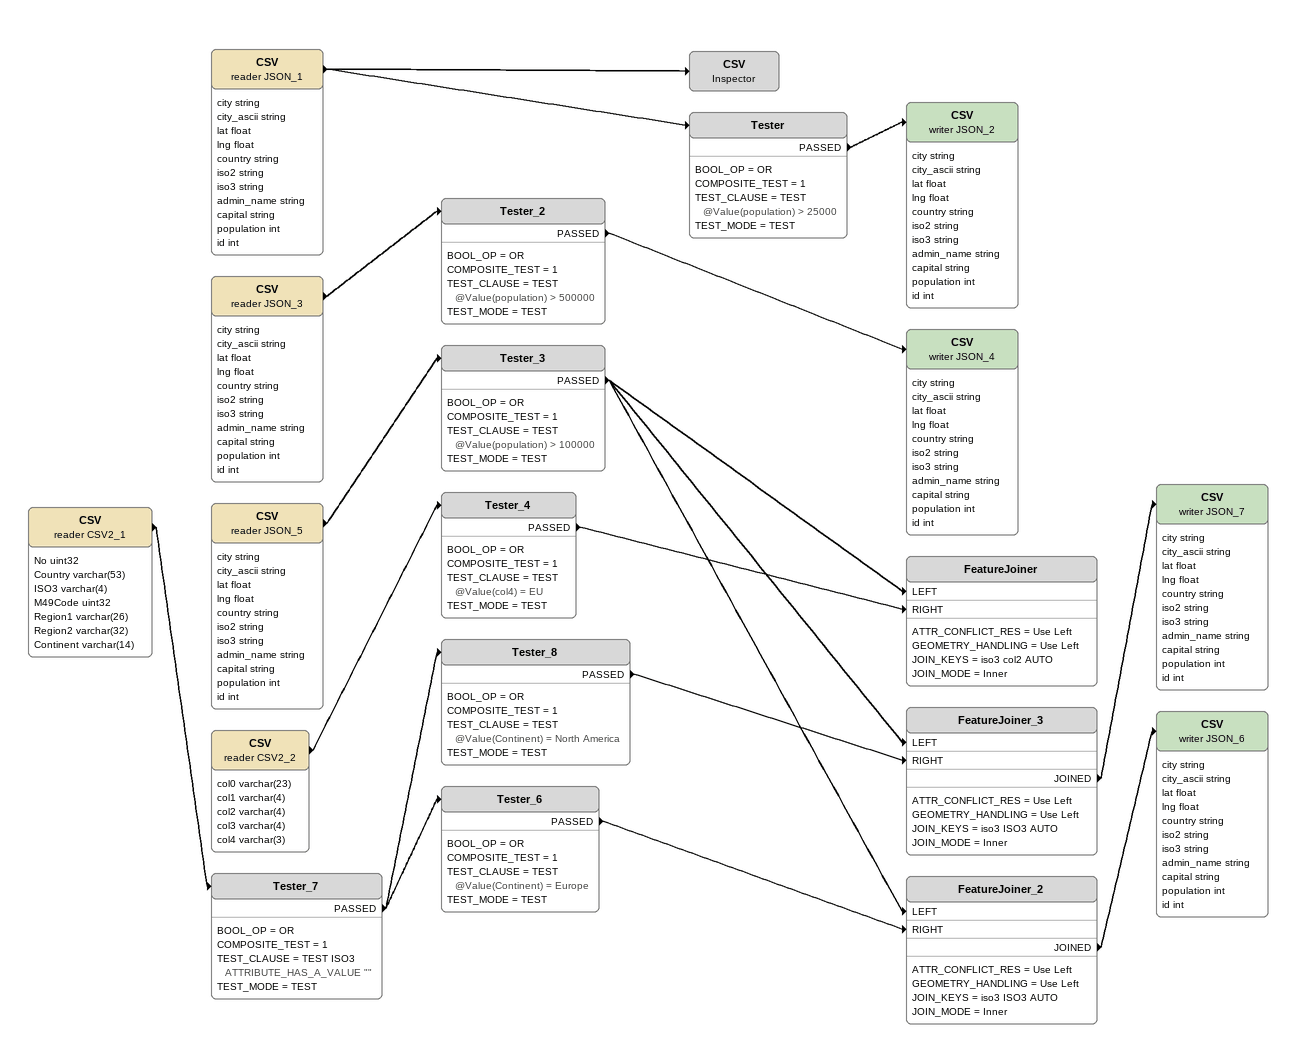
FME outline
CSV (reader CSV2_1)
    attributes: No uint32, Country varchar(53), ISO3 varchar(4), M49Code uint32, Region1 varchar(26), Region2 varchar(32), Continent varchar(14)
    -> Tester_7
Tester_7
    BOOL_OP = OR
    COMPOSITE_TEST = 1
    TEST_CLAUSE = TEST ISO3 ATTRIBUTE_HAS_A_VALUE ""
    TEST_MODE = TEST
    PASSED -> Tester_6
    PASSED -> Tester_8
Tester_8
    BOOL_OP = OR
    COMPOSITE_TEST = 1
    TEST_CLAUSE = TEST @Value(Continent) = North America
    TEST_MODE = TEST
    PASSED -> FeatureJoiner_3 [RIGHT]
Tester_6
    BOOL_OP = OR
    COMPOSITE_TEST = 1
    TEST_CLAUSE = TEST @Value(Continent) = Europe
    TEST_MODE = TEST
    PASSED -> FeatureJoiner_2 [RIGHT]
CSV (reader JSON_5)
    attributes: city string, city_ascii string, lat float, lng float, country string, iso2 string, iso3 string, admin_name string, capital string, population int, id int
    -> Tester_3
Tester_3
    BOOL_OP = OR
    COMPOSITE_TEST = 1
    TEST_CLAUSE = TEST @Value(population) > 100000
    TEST_MODE = TEST
    PASSED -> FeatureJoiner [LEFT]
    PASSED -> FeatureJoiner_2 [LEFT]
    PASSED -> FeatureJoiner_3 [LEFT]
FeatureJoiner_3
    ATTR_CONFLICT_RES = Use Left
    GEOMETRY_HANDLING = Use Left
    JOIN_KEYS = iso3 ISO3 AUTO
    JOIN_MODE = Inner
    JOINED -> CSV (writer JSON_7)
CSV (writer JSON_7)
    attributes: city string, city_ascii string, lat float, lng float, country string, iso2 string, iso3 string, admin_name string, capital string, population int, id int
FeatureJoiner_2
    ATTR_CONFLICT_RES = Use Left
    GEOMETRY_HANDLING = Use Left
    JOIN_KEYS = iso3 ISO3 AUTO
    JOIN_MODE = Inner
    JOINED -> CSV (writer JSON_6)
CSV (writer JSON_6)
    attributes: city string, city_ascii string, lat float, lng float, country string, iso2 string, iso3 string, admin_name string, capital string, population int, id int
CSV (reader CSV2_2)
    attributes: col0 varchar(23), col1 varchar(4), col2 varchar(4), col3 varchar(4), col4 varchar(3)
    -> Tester_4
Tester_4
    BOOL_OP = OR
    COMPOSITE_TEST = 1
    TEST_CLAUSE = TEST @Value(col4) = EU
    TEST_MODE = TEST
    PASSED -> FeatureJoiner [RIGHT]
FeatureJoiner
    ATTR_CONFLICT_RES = Use Left
    GEOMETRY_HANDLING = Use Left
    JOIN_KEYS = iso3 col2 AUTO
    JOIN_MODE = Inner
CSV (reader JSON_1)
    attributes: city string, city_ascii string, lat float, lng float, country string, iso2 string, iso3 string, admin_name string, capital string, population int, id int
    -> CSV
    -> Tester
CSV: Inspector
Tester
    BOOL_OP = OR
    COMPOSITE_TEST = 1
    TEST_CLAUSE = TEST @Value(population) > 25000
    TEST_MODE = TEST
    PASSED -> CSV (writer JSON_2)
CSV (writer JSON_2)
    attributes: city string, city_ascii string, lat float, lng float, country string, iso2 string, iso3 string, admin_name string, capital string, population int, id int
CSV (reader JSON_3)
    attributes: city string, city_ascii string, lat float, lng float, country string, iso2 string, iso3 string, admin_name string, capital string, population int, id int
    -> Tester_2
Tester_2
    BOOL_OP = OR
    COMPOSITE_TEST = 1
    TEST_CLAUSE = TEST @Value(population) > 500000
    TEST_MODE = TEST
    PASSED -> CSV (writer JSON_4)
CSV (writer JSON_4)
    attributes: city string, city_ascii string, lat float, lng float, country string, iso2 string, iso3 string, admin_name string, capital string, population int, id int
